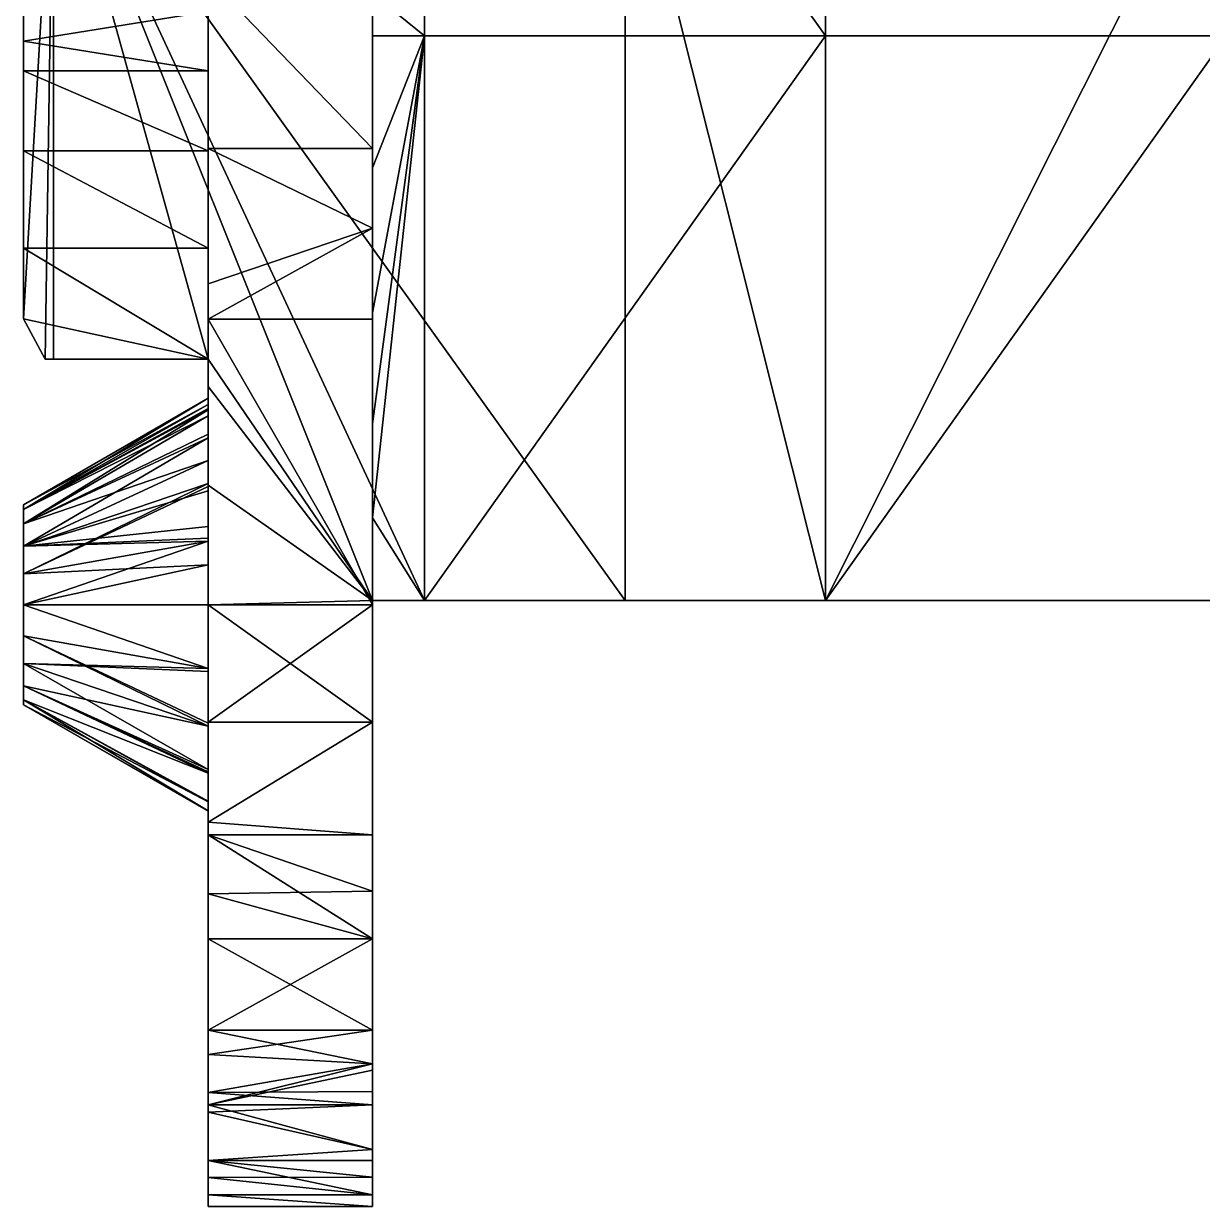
# Model space of a CAD drawing. Extents: x -12 to 12, y -22 to 14.7.
# Drawn here: x -12 to -0.24, y -22 to -10.2 of the extents above; entities that cross this region are included whole.
import ezdxf

# ---------------------------------------------------------------- set-up
doc = ezdxf.new("R2010")
doc.units = 0

msp = doc.modelspace()

# ---------------------------------------------------------------- linework, layer by layer
for points in [[(-8, -10.324, 3.473), (-8, -4.692, 3.473), (-8.52, -9.904, 3.473)], [(-8, -4.692, 3.473), (-8, -10.324, 3.473), (-4, -10.324, 3.473)], [(-8, -4.692, 3.473), (-4, -10.324, 3.473), (-4, -4.692, 3.473)], [(-4, -4.692, 3.473), (-4, -10.324, 3.473), (0, -10.324, 3.473)], [(-4, -4.692, 3.473), (0, -10.324, 3.473), (0, -4.692, 3.473)], [(-12, -8, 2.132), (-11.701, -8, 1.833), (-12, -13.147, 2.132)], [(-12, -13.147, 2.132), (-11.701, -8, 1.833), (-11.785, -13.549, 1.917)], [(-12, -13.147, 2.132), (-12, -12.442, 2.509), (-12, -8, 2.132)], [(-12, -12.442, 2.509), (-12, -11.472, 3.305), (-12, -8, 2.132)], [(-12, -11.472, 3.305), (-12, -10.675, 4.275), (-12, -8, 2.132)], [(-12, -8, 4.833), (-12, -8, 2.132), (-12, -10.377, 4.833)], [(-12, -10.377, 4.833), (-12, -8, 2.132), (-12, -10.675, 4.275)], [(-12, -10.377, 4.833), (-12, -10.083, 5.383), (-12, -8, 4.833)], [(-11.701, -13.549, 1.833), (-11.785, -13.549, 1.917), (-11.701, -8, 1.833)], [(-6, -8, 1.833), (-6, -15.956, 1.833), (-11.701, -8, 1.833)], [(-6, -15.956, 1.833), (-8, -15.956, 1.833), (-11.701, -8, 1.833)], [(-8, -15.956, 1.833), (-8.52, -15.956, 1.833), (-11.701, -8, 1.833)], [(-11.701, -13.549, 1.833), (-11.701, -8, 1.833), (-10.16, -13.549, 1.833)], [(-11.701, -8, 1.833), (-8.52, -15.956, 1.833), (-10.16, -13.549, 1.833)], [(-6, -15.956, 1.833), (-6, -8, 1.833), (-4, -15.956, 1.833)], [(-6, -8, 1.833), (0, -8, 1.833), (-4, -15.956, 1.833)], [(0, -8, 1.833), (0, -15.956, 1.833), (-4, -15.956, 1.833)], [(-8.52, -8.486, 7.833), (-8.52, -8.486, 8.692), (-8.52, -12.243, 7.833)], [(-8.52, -8.486, 8.692), (-8.52, -9.592, 8.692), (-8.52, -12.243, 7.833)], [(-8.52, -8.486, 7.833), (-8.52, -12.243, 7.833), (-8.52, -12.315, 7.1)], [(-8.52, -8.486, 7.833), (-8.52, -12.315, 7.1), (-8.52, -8.63, 6.367)], [(-8.52, -8.63, 6.367), (-8.52, -12.315, 7.1), (-8.52, -12.529, 6.396)], [(-8.52, -8.63, 6.367), (-8.52, -12.529, 6.396), (-8.52, -9.058, 4.958)], [(-8.52, -9.058, 4.958), (-8.52, -12.529, 6.396), (-8.52, -12.876, 5.746)], [(-8.52, -9.058, 4.958), (-8.52, -12.876, 5.746), (-8.52, -9.752, 3.659)], [(-10.16, -12.798, 7.833), (-10.16, -12.798, 9.577), (-10.16, -9.596, 7.833)], [(-10.16, -9.596, 7.833), (-10.16, -12.798, 9.577), (-10.16, -9.746, 8.495)], [(-10.16, -9.596, 11.32), (-10.16, -9.596, 10.998), (-10.16, -12.798, 11.32)], [(-10.16, -9.596, 10.998), (-10.16, -9.746, 10.998), (-10.16, -12.798, 11.32)], [(-10.16, -12.798, 11.32), (-10.16, -12.798, 12.393), (-10.16, -9.596, 11.32)], [(-10.16, -12.798, 12.393), (-10.16, -11.448, 12.393), (-10.16, -9.596, 11.32)], [(-10.16, -11.448, 12.393), (-10.16, -9.746, 12.393), (-10.16, -9.596, 11.32)], [(-10.16, -9.596, 7.833), (-10.16, -9.719, 6.584), (-10.16, -12.86, 7.209)], [(-10.16, -9.596, 7.833), (-10.16, -12.86, 7.209), (-10.16, -12.798, 7.833)], [(-8.52, -12.243, 7.833), (-8.52, -9.592, 8.692), (-8.52, -12.243, 9.581)], [(-8.52, -9.592, 8.692), (-8.52, -9.592, 9.157), (-8.52, -12.243, 9.581)], [(-8.52, -9.592, 9.157), (-8.52, -9.592, 9.581), (-8.52, -12.243, 9.581)], [(-8.52, -9.592, 11.33), (-8.52, -12.243, 11.33), (-8.52, -9.592, 10.797)], [(-8.52, -12.243, 11.33), (-8.52, -12.243, 9.581), (-8.52, -9.592, 10.797)], [(-8.52, -12.243, 9.581), (-8.52, -9.592, 9.581), (-8.52, -9.592, 10.797)], [(-8.52, -12.243, 11.33), (-8.52, -9.592, 11.33), (-8.52, -11.448, 12.393)], [(-8.52, -9.592, 11.33), (-8.52, -9.746, 12.393), (-8.52, -11.448, 12.393)], [(-10.16, -9.719, 6.584), (-10.16, -10.083, 5.383), (-10.16, -13.042, 6.608)], [(-10.16, -9.719, 6.584), (-10.16, -13.042, 6.608), (-10.16, -12.86, 7.209)], [(-10.16, -9.746, 9.577), (-10.16, -9.746, 9.47), (-10.16, -12.798, 9.577)], [(-10.16, -9.746, 8.495), (-10.16, -12.798, 9.577), (-10.16, -9.746, 8.991)], [(-10.16, -12.798, 9.577), (-10.16, -9.746, 9.47), (-10.16, -9.746, 8.991)], [(-10.16, -12.798, 9.577), (-10.16, -12.798, 11.32), (-10.16, -9.746, 9.577)], [(-10.16, -9.746, 9.577), (-10.16, -12.798, 11.32), (-10.16, -9.746, 9.919)], [(-10.16, -12.798, 11.32), (-10.16, -9.746, 10.998), (-10.16, -9.746, 9.919)], [(-10.16, -9.746, 12.393), (-10.16, -11.448, 12.393), (-8.52, -11.448, 12.393)], [(-10.16, -9.746, 12.393), (-8.52, -11.448, 12.393), (-8.52, -9.746, 12.393)], [(-8.52, -9.752, 3.659), (-8.52, -12.876, 5.746), (-8.52, -9.904, 3.473)], [(-8.52, -10.324, 3.473), (-8, -10.324, 3.473), (-8.52, -9.904, 3.473)], [(-8.52, -9.904, 3.473), (-8.52, -12.876, 5.746), (-8.52, -10.324, 3.473)], [(-12, -10.083, 5.383), (-12, -10.377, 4.833), (-10.16, -10.083, 5.383)], [(-10.16, -10.083, 5.383), (-12, -10.377, 4.833), (-10.16, -10.675, 4.275)], [(-10.16, -10.083, 5.383), (-10.16, -10.675, 4.275), (-10.16, -13.338, 6.054)], [(-10.16, -10.083, 5.383), (-10.16, -13.338, 6.054), (-10.16, -13.042, 6.608)], [(-12, -10.377, 4.833), (-12, -10.675, 4.275), (-10.16, -10.675, 4.275)], [(-8.52, -10.324, 3.473), (-8.52, -12.876, 5.746), (-8.52, -11.64, 3.473)], [(-8, -15.956, 3.473), (-8, -10.324, 3.473), (-8.52, -15.133, 3.473)], [(-8.52, -15.133, 3.473), (-8, -10.324, 3.473), (-8.52, -14.194, 3.473)], [(-8.52, -14.194, 3.473), (-8, -10.324, 3.473), (-8.52, -13.087, 3.473)], [(-8.52, -13.087, 3.473), (-8, -10.324, 3.473), (-8.52, -11.64, 3.473)], [(-8, -10.324, 3.473), (-8.52, -10.324, 3.473), (-8.52, -11.64, 3.473)], [(-4, -10.324, 3.473), (-8, -10.324, 3.473), (-8, -15.956, 3.473)], [(-4, -10.324, 3.473), (-8, -15.956, 3.473), (-4, -15.956, 3.473)], [(0, -10.324, 3.473), (-4, -10.324, 3.473), (-4, -15.956, 3.473)], [(0, -10.324, 3.473), (-4, -15.956, 3.473), (0, -15.956, 3.473)], [(-12, -10.675, 4.275), (-12, -11.472, 3.305), (-10.16, -11.472, 3.305)], [(-12, -10.675, 4.275), (-10.16, -11.472, 3.305), (-10.16, -10.675, 4.275)], [(-10.16, -10.675, 4.275), (-10.16, -11.472, 3.305), (-10.16, -13.736, 5.569)], [(-10.16, -10.675, 4.275), (-10.16, -13.736, 5.569), (-10.16, -13.338, 6.054)], [(-12, -11.472, 3.305), (-12, -12.442, 2.509), (-10.16, -12.442, 2.509)], [(-12, -11.472, 3.305), (-10.16, -12.442, 2.509), (-10.16, -11.472, 3.305)], [(-10.16, -12.798, 12.393), (-8.52, -12.243, 12.393), (-10.16, -11.448, 12.393)], [(-8.52, -12.243, 12.393), (-8.52, -11.448, 12.393), (-10.16, -11.448, 12.393)], [(-10.16, -11.472, 3.305), (-10.16, -12.442, 2.509), (-10.16, -14.221, 5.171)], [(-10.16, -11.472, 3.305), (-10.16, -14.221, 5.171), (-10.16, -13.736, 5.569)], [(-8.52, -12.243, 12.393), (-8.52, -12.243, 11.33), (-8.52, -11.448, 12.393)], [(-8.52, -12.876, 5.746), (-8.52, -13.343, 5.177), (-8.52, -11.64, 3.473)], [(-8.52, -13.087, 3.473), (-8.52, -11.64, 3.473), (-8.52, -13.343, 5.177)], [(-8.52, -13.15, 12.393), (-8.52, -12.243, 12.393), (-10.16, -13.15, 12.393)], [(-10.16, -13.15, 12.393), (-8.52, -12.243, 12.393), (-10.16, -12.798, 12.393)], [(-8.52, -12.315, 7.1), (-8.52, -12.243, 7.833), (-8.52, -16, 7.833)], [(-8.52, -12.243, 11.33), (-8.52, -12.243, 12.393), (-8.52, -16, 11.33)], [(-8.52, -12.243, 12.393), (-8.52, -13.15, 12.393), (-8.52, -16, 11.33)], [(-8.52, -12.243, 7.833), (-8.52, -12.243, 9.581), (-8.52, -16, 9.581)], [(-8.52, -12.243, 7.833), (-8.52, -16, 9.581), (-8.52, -16, 7.833)], [(-8.52, -12.243, 9.581), (-8.52, -12.243, 11.33), (-8.52, -16, 11.33)], [(-8.52, -12.243, 9.581), (-8.52, -16, 11.33), (-8.52, -16, 9.581)], [(-8.52, -12.529, 6.396), (-8.52, -12.315, 7.1), (-8.52, -16, 7.833)], [(-10.16, -12.442, 2.509), (-12, -12.442, 2.509), (-10.16, -13.549, 1.917)], [(-12, -12.442, 2.509), (-12, -13.147, 2.132), (-10.16, -13.549, 1.917)], [(-10.16, -12.442, 2.509), (-10.16, -13.549, 1.917), (-10.16, -14.775, 4.875)], [(-10.16, -12.442, 2.509), (-10.16, -14.775, 4.875), (-10.16, -14.221, 5.171)], [(-8.52, -12.876, 5.746), (-8.52, -12.529, 6.396), (-8.52, -16, 7.833)], [(-10.16, -16, 11.32), (-10.16, -12.798, 11.32), (-10.16, -16, 9.893)], [(-10.16, -16, 9.893), (-10.16, -12.798, 11.32), (-10.16, -15.364, 9.792)], [(-10.16, -15.364, 9.792), (-10.16, -12.798, 11.32), (-10.16, -14.94, 9.577)], [(-10.16, -12.798, 11.32), (-10.16, -12.798, 9.577), (-10.16, -14.94, 9.577)], [(-10.16, -16, 11.32), (-10.16, -16, 13.063), (-10.16, -12.798, 11.32)], [(-10.16, -12.798, 12.393), (-10.16, -12.798, 11.32), (-10.16, -13.15, 12.393)], [(-10.16, -16, 13.063), (-10.16, -13.15, 12.393), (-10.16, -12.798, 11.32)], [(-10.16, -14.94, 9.577), (-10.16, -12.798, 9.577), (-10.16, -14.819, 9.515)], [(-10.16, -14.819, 9.515), (-10.16, -12.798, 9.577), (-10.16, -14.789, 9.5)], [(-10.16, -14.789, 9.5), (-10.16, -12.798, 9.577), (-10.16, -14.334, 9.044)], [(-10.16, -12.798, 9.577), (-10.16, -12.798, 7.833), (-10.16, -14.334, 9.044)], [(-10.16, -14.334, 9.044), (-10.16, -12.798, 7.833), (-10.16, -14.056, 8.499)], [(-10.16, -14.056, 8.499), (-10.16, -12.798, 7.833), (-10.16, -14.041, 8.47)], [(-10.16, -12.798, 7.833), (-10.16, -13.94, 7.833), (-10.16, -14.041, 8.47)], [(-10.16, -13.94, 7.833), (-10.16, -12.798, 7.833), (-10.16, -12.86, 7.209)], [(-10.16, -13.042, 6.608), (-10.16, -14.115, 7.052), (-10.16, -12.86, 7.209)], [(-10.16, -14.115, 7.052), (-10.16, -14.041, 7.197), (-10.16, -12.86, 7.209)], [(-10.16, -14.041, 7.197), (-10.16, -14.003, 7.436), (-10.16, -12.86, 7.209)], [(-10.16, -13.94, 7.833), (-10.16, -12.86, 7.209), (-10.16, -14.003, 7.436)], [(-8.52, -13.343, 5.177), (-8.52, -12.876, 5.746), (-8.52, -16, 7.833)], [(-10.16, -14.115, 7.052), (-10.16, -13.042, 6.608), (-10.16, -13.338, 6.054)], [(-8.52, -13.087, 3.473), (-8.52, -13.343, 5.177), (-8.52, -13.913, 4.709)], [(-8.52, -14.194, 3.473), (-8.52, -13.087, 3.473), (-8.52, -13.913, 4.709)], [(-12, -13.147, 2.132), (-11.785, -13.549, 1.917), (-10.16, -13.549, 1.917)], [(-10.16, -13.15, 13.063), (-10.16, -13.15, 12.393), (-10.16, -16, 13.063)], [(-10.16, -13.15, 12.393), (-10.16, -13.15, 13.063), (-8.52, -13.15, 12.393)], [(-8.52, -13.15, 12.393), (-10.16, -13.15, 13.063), (-8.52, -13.15, 13.078)], [(-10.16, -13.15, 13.063), (-10.16, -13.15, 13.188), (-8.52, -13.15, 13.078)], [(-10.16, -13.15, 13.188), (-8.52, -13.15, 13.188), (-8.52, -13.15, 13.078)], [(-10.16, -16, 13.833), (-10.16, -13.15, 13.833), (-10.16, -16, 13.063)], [(-10.16, -13.15, 13.063), (-10.16, -16, 13.063), (-10.16, -13.15, 13.188)], [(-10.16, -13.15, 13.833), (-10.16, -13.15, 13.188), (-10.16, -16, 13.063)], [(-10.16, -13.15, 13.188), (-10.16, -13.15, 13.833), (-8.52, -13.15, 13.833)], [(-10.16, -13.15, 13.188), (-8.52, -13.15, 13.833), (-8.52, -13.15, 13.188)], [(-10.16, -13.15, 13.833), (-10.16, -16, 13.833), (-8.52, -16, 13.833)], [(-10.16, -13.15, 13.833), (-8.52, -16, 13.833), (-8.52, -13.15, 13.833)], [(-8.52, -16, 11.33), (-8.52, -13.15, 12.393), (-8.52, -16, 13.078)], [(-8.52, -13.15, 12.393), (-8.52, -13.15, 13.078), (-8.52, -16, 13.078)], [(-8.52, -13.15, 13.833), (-8.52, -16, 13.833), (-8.52, -13.15, 13.188)], [(-8.52, -16, 13.078), (-8.52, -13.15, 13.078), (-8.52, -16, 13.833)], [(-8.52, -16, 13.833), (-8.52, -13.15, 13.078), (-8.52, -13.15, 13.188)], [(-10.16, -13.736, 5.569), (-10.16, -14.562, 6.395), (-10.16, -13.338, 6.054)], [(-10.16, -14.297, 6.695), (-10.16, -13.338, 6.054), (-10.16, -14.334, 6.623)], [(-10.16, -14.562, 6.395), (-10.16, -14.334, 6.623), (-10.16, -13.338, 6.054)], [(-10.16, -14.115, 7.052), (-10.16, -13.338, 6.054), (-10.16, -14.297, 6.695)], [(-8.52, -13.913, 4.709), (-8.52, -13.343, 5.177), (-8.52, -16, 7.833)], [(-11.785, -13.549, 1.917), (-11.701, -13.549, 1.833), (-10.16, -13.549, 1.833)], [(-11.785, -13.549, 1.917), (-10.16, -13.549, 1.833), (-10.16, -13.549, 1.917)], [(-10.16, -13.549, 1.833), (-8.52, -15.956, 1.833), (-10.16, -13.824, 1.833)], [(-10.16, -13.549, 1.917), (-10.16, -13.824, 1.833), (-10.16, -14.775, 4.875)], [(-10.16, -13.549, 1.833), (-10.16, -13.824, 1.833), (-10.16, -13.549, 1.917)], [(-10.16, -14.221, 5.171), (-10.16, -14.862, 6.13), (-10.16, -13.736, 5.569)], [(-10.16, -14.862, 6.13), (-10.16, -14.789, 6.167), (-10.16, -13.736, 5.569)], [(-10.16, -14.789, 6.167), (-10.16, -14.562, 6.395), (-10.16, -13.736, 5.569)], [(-8.52, -15.956, 1.833), (-10.16, -14.807, 1.833), (-10.16, -13.824, 1.833)], [(-10.16, -13.824, 1.833), (-10.16, -14.807, 1.833), (-10.16, -14.775, 4.875)], [(-8.52, -14.562, 4.362), (-8.52, -13.913, 4.709), (-8.52, -16, 7.833)], [(-8.52, -14.194, 3.473), (-8.52, -13.913, 4.709), (-8.52, -14.562, 4.362)], [(-10.16, -13.94, 7.833), (-10.16, -14.003, 7.436), (-12, -15.003, 7.833)], [(-10.16, -13.94, 7.833), (-12, -15.003, 7.833), (-12, -15.051, 8.142)], [(-10.16, -13.94, 7.833), (-12, -15.051, 8.142), (-10.16, -14.041, 8.47)], [(-10.16, -14.041, 7.197), (-12, -15.051, 7.525), (-10.16, -14.003, 7.436)], [(-12, -15.051, 7.525), (-12, -15.003, 7.833), (-10.16, -14.003, 7.436)], [(-10.16, -14.041, 7.197), (-10.16, -14.115, 7.052), (-12, -15.051, 7.525)], [(-10.16, -14.056, 8.499), (-10.16, -14.041, 8.47), (-12, -15.051, 8.142)], [(-10.16, -14.056, 8.499), (-12, -15.193, 8.42), (-10.16, -14.334, 9.044)], [(-10.16, -14.056, 8.499), (-12, -15.051, 8.142), (-12, -15.193, 8.42)], [(-10.16, -14.297, 6.695), (-12, -15.193, 7.247), (-10.16, -14.115, 7.052)], [(-12, -15.193, 7.247), (-12, -15.051, 7.525), (-10.16, -14.115, 7.052)], [(-10.16, -14.862, 6.13), (-10.16, -14.221, 5.171), (-10.16, -14.775, 4.875)], [(-8.52, -15.133, 3.473), (-8.52, -14.194, 3.473), (-8.52, -14.562, 4.362)], [(-10.16, -14.334, 6.623), (-12, -15.193, 7.247), (-10.16, -14.297, 6.695)], [(-12, -15.193, 7.247), (-10.16, -14.334, 6.623), (-10.16, -14.562, 6.395)], [(-10.16, -14.334, 9.044), (-12, -15.193, 8.42), (-12, -15.414, 8.64)], [(-10.16, -14.334, 9.044), (-12, -15.414, 8.64), (-10.16, -14.789, 9.5)], [(-10.16, -14.789, 6.167), (-12, -15.414, 7.026), (-10.16, -14.562, 6.395)], [(-12, -15.414, 7.026), (-12, -15.193, 7.247), (-10.16, -14.562, 6.395)], [(-8.52, -15.267, 4.148), (-8.52, -14.562, 4.362), (-8.52, -16, 7.833)], [(-8.52, -15.133, 3.473), (-8.52, -14.562, 4.362), (-8.52, -15.267, 4.148)], [(-10.16, -14.789, 6.167), (-10.16, -14.862, 6.13), (-12, -15.414, 7.026)], [(-10.16, -14.789, 9.5), (-12, -15.414, 8.64), (-12, -15.692, 8.782)], [(-10.16, -14.789, 9.5), (-12, -15.692, 8.782), (-10.16, -14.819, 9.515)], [(-10.16, -14.819, 9.515), (-12, -15.692, 8.782), (-10.16, -15.364, 9.792)], [(-12, -15.414, 7.026), (-10.16, -14.862, 6.13), (-10.16, -15.219, 5.948)], [(-10.16, -14.807, 1.833), (-10.16, -15.375, 4.693), (-10.16, -14.775, 4.875)], [(-10.16, -15.375, 4.693), (-10.16, -15.603, 5.837), (-10.16, -14.775, 4.875)], [(-10.16, -15.603, 5.837), (-10.16, -15.364, 5.874), (-10.16, -14.775, 4.875)], [(-10.16, -15.219, 5.948), (-10.16, -14.775, 4.875), (-10.16, -15.334, 5.889)], [(-10.16, -15.364, 5.874), (-10.16, -15.334, 5.889), (-10.16, -14.775, 4.875)], [(-10.16, -14.862, 6.13), (-10.16, -14.775, 4.875), (-10.16, -15.219, 5.948)], [(-10.16, -16, 1.833), (-10.16, -14.807, 1.833), (-8.52, -15.956, 1.833)], [(-10.16, -14.807, 1.833), (-10.16, -16, 1.833), (-10.16, -16, 4.631)], [(-10.16, -14.807, 1.833), (-10.16, -16, 4.631), (-10.16, -15.375, 4.693)], [(-10.16, -14.819, 9.515), (-10.16, -15.364, 9.792), (-10.16, -14.94, 9.577)], [(-12, -15.051, 7.525), (-12, -16, 7.833), (-12, -15.003, 7.833)], [(-12, -15.003, 7.833), (-12, -16, 7.833), (-12, -15.051, 8.142)], [(-12, -15.193, 7.247), (-12, -16, 7.833), (-12, -15.051, 7.525)], [(-12, -15.051, 8.142), (-12, -16, 7.833), (-12, -15.193, 8.42)], [(-12, -15.414, 7.026), (-12, -16, 7.833), (-12, -15.193, 7.247)], [(-12, -15.193, 8.42), (-12, -16, 7.833), (-12, -15.414, 8.64)], [(-8.52, -15.133, 3.473), (-8.52, -15.267, 4.148), (-8.52, -15.956, 3.473)], [(-8.52, -15.956, 3.473), (-8, -15.956, 3.473), (-8.52, -15.133, 3.473)], [(-10.16, -15.334, 5.889), (-12, -15.414, 7.026), (-10.16, -15.219, 5.948)], [(-10.16, -15.364, 5.874), (-12, -15.414, 7.026), (-10.16, -15.334, 5.889)], [(-8.52, -15.267, 4.148), (-8.52, -16, 4.076), (-8.52, -15.956, 3.473)], [(-8.52, -16, 7.833), (-8.52, -16, 4.076), (-8.52, -15.267, 4.148)], [(-12, -15.692, 6.885), (-10.16, -15.364, 5.874), (-10.16, -15.603, 5.837)], [(-10.16, -15.364, 5.874), (-12, -15.692, 6.885), (-12, -15.414, 7.026)], [(-10.16, -15.364, 9.792), (-12, -15.692, 8.782), (-12, -16, 8.831)], [(-10.16, -15.364, 9.792), (-12, -16, 8.831), (-10.16, -16, 9.893)], [(-12, -15.692, 6.885), (-12, -16, 7.833), (-12, -15.414, 7.026)], [(-12, -15.414, 8.64), (-12, -16, 7.833), (-12, -15.692, 8.782)], [(-10.16, -15.375, 4.693), (-10.16, -16, 4.631), (-10.16, -15.603, 5.837)], [(-10.16, -16, 5.774), (-12, -16, 6.836), (-10.16, -15.603, 5.837)], [(-12, -16, 6.836), (-12, -15.692, 6.885), (-10.16, -15.603, 5.837)], [(-10.16, -15.603, 5.837), (-10.16, -16, 4.631), (-10.16, -16, 5.774)], [(-12, -16, 6.836), (-12, -16, 7.833), (-12, -15.692, 6.885)], [(-12, -15.692, 8.782), (-12, -16, 7.833), (-12, -16, 8.831)], [(-10.16, -16, 5.774), (-10.16, -16.636, 5.874), (-12, -16, 6.836)], [(-10.16, -16.636, 5.874), (-12, -16.308, 6.885), (-12, -16, 6.836)], [(-12, -16.308, 6.885), (-12, -16, 7.833), (-12, -16, 6.836)], [(-12, -16.997, 7.833), (-12, -16, 7.833), (-12, -16.949, 7.525)], [(-12, -16.586, 7.026), (-12, -16, 7.833), (-12, -16.308, 6.885)], [(-10.16, -16, 9.893), (-12, -16, 8.831), (-10.16, -16.636, 9.792)], [(-12, -16, 8.831), (-12, -16.308, 8.782), (-10.16, -16.636, 9.792)], [(-12, -16.586, 8.64), (-12, -16, 7.833), (-12, -16.807, 8.42)], [(-12, -16.949, 8.142), (-12, -16, 7.833), (-12, -16.997, 7.833)], [(-12, -16.949, 7.525), (-12, -16, 7.833), (-12, -16.807, 7.247)], [(-12, -16.807, 7.247), (-12, -16, 7.833), (-12, -16.586, 7.026)], [(-12, -16, 8.831), (-12, -16, 7.833), (-12, -16.308, 8.782)], [(-12, -16.308, 8.782), (-12, -16, 7.833), (-12, -16.586, 8.64)], [(-12, -16.807, 8.42), (-12, -16, 7.833), (-12, -16.949, 8.142)], [(-8.52, -16, 1.833), (-10.16, -16, 1.833), (-8.52, -15.956, 1.833)], [(-10.16, -16, 1.833), (-10.16, -17.171, 1.949), (-10.16, -16, 4.631)], [(-10.16, -16, 4.631), (-10.16, -17.171, 1.949), (-10.16, -18.167, 4.631)], [(-10.16, -18.167, 4.631), (-10.16, -17.211, 6.167), (-10.16, -16, 4.631)], [(-10.16, -17.211, 6.167), (-10.16, -17.181, 6.152), (-10.16, -16, 4.631)], [(-10.16, -17.181, 6.152), (-10.16, -16.636, 5.874), (-10.16, -16, 4.631)], [(-10.16, -16.636, 5.874), (-10.16, -16, 5.774), (-10.16, -16, 4.631)], [(-10.16, -18.167, 11.32), (-10.16, -16, 11.32), (-10.16, -17.06, 9.577)], [(-10.16, -17.06, 9.577), (-10.16, -16, 11.32), (-10.16, -16.666, 9.777)], [(-10.16, -16.666, 9.777), (-10.16, -16, 11.32), (-10.16, -16.636, 9.792)], [(-10.16, -16, 11.32), (-10.16, -16, 9.893), (-10.16, -16.636, 9.792)], [(-10.16, -16, 13.833), (-10.16, -16, 13.063), (-10.16, -17.171, 13.718)], [(-10.16, -18.167, 13.063), (-10.16, -18.167, 13.416), (-10.16, -16, 13.063)], [(-10.16, -18.167, 13.416), (-10.16, -17.171, 13.718), (-10.16, -16, 13.063)], [(-10.16, -16, 1.833), (-8.52, -16, 1.833), (-8.52, -17.171, 1.949)], [(-10.16, -16, 1.833), (-8.52, -17.171, 1.949), (-10.16, -17.171, 1.949)], [(-10.16, -18.167, 11.32), (-10.16, -18.167, 13.063), (-10.16, -16, 13.063)], [(-10.16, -18.167, 11.32), (-10.16, -16, 13.063), (-10.16, -16, 11.32)], [(-10.16, -17.171, 13.718), (-8.52, -17.171, 13.718), (-8.52, -16, 13.833)], [(-10.16, -17.171, 13.718), (-8.52, -16, 13.833), (-10.16, -16, 13.833)], [(-8.52, -16, 4.076), (-8.52, -16, 1.833), (-8.52, -15.956, 3.473)], [(-8.52, -16, 1.833), (-8.52, -15.956, 1.833), (-8.52, -15.956, 3.473)], [(-8.52, -15.956, 1.833), (-8, -15.956, 1.833), (-8, -15.956, 3.473)], [(-8.52, -15.956, 1.833), (-8, -15.956, 3.473), (-8.52, -15.956, 3.473)], [(-8.52, -16, 1.833), (-8.52, -16, 4.076), (-8.52, -17.171, 1.949)], [(-8.52, -20.579, 4.076), (-8.52, -20.579, 4.001), (-8.52, -16, 4.076)], [(-8.52, -20.579, 4.001), (-8.52, -20.243, 3.591), (-8.52, -16, 4.076)], [(-8.52, -20.243, 3.591), (-8.52, -19.333, 2.844), (-8.52, -16, 4.076)], [(-8.52, -19.333, 2.844), (-8.52, -18.296, 2.29), (-8.52, -16, 4.076)], [(-8.52, -18.296, 2.29), (-8.52, -17.171, 1.949), (-8.52, -16, 4.076)], [(-8.52, -16, 11.33), (-8.52, -16, 13.078), (-8.52, -20.579, 11.33)], [(-8.52, -20.579, 11.33), (-8.52, -16, 13.078), (-8.52, -20.579, 11.666)], [(-8.52, -20.579, 11.666), (-8.52, -16, 13.078), (-8.52, -20.243, 12.076)], [(-8.52, -16, 13.078), (-8.52, -18.855, 13.078), (-8.52, -20.243, 12.076)], [(-8.52, -18.855, 13.078), (-8.52, -16, 13.078), (-8.52, -18.296, 13.377)], [(-8.52, -18.296, 13.377), (-8.52, -16, 13.078), (-8.52, -17.171, 13.718)], [(-8.52, -16, 13.078), (-8.52, -16, 13.833), (-8.52, -17.171, 13.718)], [(-8.52, -20.579, 4.076), (-8.52, -16, 4.076), (-8.52, -16, 7.833)], [(-8.52, -20.579, 4.076), (-8.52, -16, 7.833), (-8.52, -20.579, 7.833)], [(-8.52, -16, 7.833), (-8.52, -16, 9.581), (-8.52, -20.579, 9.581)], [(-8.52, -16, 7.833), (-8.52, -20.579, 9.581), (-8.52, -20.579, 7.833)], [(-8.52, -16, 9.581), (-8.52, -16, 11.33), (-8.52, -20.579, 11.33)], [(-8.52, -16, 9.581), (-8.52, -20.579, 11.33), (-8.52, -20.579, 9.581)], [(-8, -15.956, 3.473), (-8, -15.956, 1.833), (-4, -15.956, 3.473)], [(-8, -15.956, 1.833), (-6, -15.956, 1.833), (-4, -15.956, 3.473)], [(-6, -15.956, 1.833), (-4, -15.956, 1.833), (-4, -15.956, 3.473)], [(-4, -15.956, 1.833), (0, -15.956, 1.833), (0, -15.956, 3.473)], [(-4, -15.956, 1.833), (0, -15.956, 3.473), (-4, -15.956, 3.473)], [(-10.16, -17.181, 6.152), (-12, -16.308, 6.885), (-10.16, -16.636, 5.874)], [(-10.16, -17.211, 6.167), (-12, -16.586, 7.026), (-12, -16.308, 6.885)], [(-10.16, -17.211, 6.167), (-12, -16.308, 6.885), (-10.16, -17.181, 6.152)], [(-10.16, -16.636, 9.792), (-12, -16.308, 8.782), (-12, -16.586, 8.64)], [(-10.16, -17.643, 6.599), (-12, -16.586, 7.026), (-10.16, -17.211, 6.167)], [(-10.16, -17.643, 6.599), (-12, -16.807, 7.247), (-12, -16.586, 7.026)], [(-10.16, -16.666, 9.777), (-12, -16.586, 8.64), (-10.16, -17.211, 9.5)], [(-10.16, -17.211, 9.5), (-12, -16.586, 8.64), (-12, -16.807, 8.42)], [(-10.16, -16.636, 9.792), (-12, -16.586, 8.64), (-10.16, -16.666, 9.777)], [(-10.16, -16.666, 9.777), (-10.16, -17.211, 9.5), (-10.16, -17.06, 9.577)], [(-12, -16.807, 7.247), (-10.16, -17.666, 6.623), (-10.16, -17.681, 6.652)], [(-12, -16.807, 7.247), (-10.16, -17.681, 6.652), (-12, -16.949, 7.525)], [(-10.16, -17.643, 6.599), (-10.16, -17.666, 6.623), (-12, -16.807, 7.247)], [(-10.16, -17.211, 9.5), (-12, -16.807, 8.42), (-10.16, -17.666, 9.044)], [(-10.16, -17.681, 9.015), (-10.16, -17.666, 9.044), (-12, -16.807, 8.42)], [(-10.16, -17.681, 9.015), (-12, -16.807, 8.42), (-12, -16.949, 8.142)], [(-12, -16.949, 7.525), (-10.16, -18.055, 7.801), (-12, -16.997, 7.833)], [(-10.16, -18.055, 7.801), (-12, -16.949, 7.525), (-10.16, -17.959, 7.197)], [(-10.16, -17.959, 7.197), (-12, -16.949, 7.525), (-10.16, -17.681, 6.652)], [(-10.16, -17.681, 9.015), (-12, -16.949, 8.142), (-10.16, -17.959, 8.47)], [(-10.16, -17.964, 8.437), (-10.16, -17.959, 8.47), (-12, -16.949, 8.142)], [(-10.16, -17.964, 8.437), (-12, -16.949, 8.142), (-12, -16.997, 7.833)], [(-10.16, -18.06, 7.833), (-12, -16.997, 7.833), (-10.16, -18.055, 7.801)], [(-10.16, -17.964, 8.437), (-12, -16.997, 7.833), (-10.16, -18.06, 7.833)], [(-10.16, -17.06, 9.577), (-10.16, -17.211, 9.5), (-10.16, -18.167, 9.577)], [(-10.16, -18.167, 9.577), (-10.16, -18.167, 11.32), (-10.16, -17.06, 9.577)], [(-10.16, -17.171, 1.949), (-10.16, -18.167, 2.251), (-10.16, -18.167, 4.631)], [(-8.52, -18.296, 2.29), (-10.16, -18.167, 2.251), (-8.52, -17.171, 1.949)], [(-10.16, -18.167, 2.251), (-10.16, -17.171, 1.949), (-8.52, -17.171, 1.949)], [(-10.16, -17.171, 13.718), (-10.16, -18.167, 13.416), (-8.52, -17.171, 13.718)], [(-8.52, -17.171, 13.718), (-10.16, -18.167, 13.416), (-8.52, -18.296, 13.377)], [(-10.16, -17.643, 6.599), (-10.16, -17.211, 6.167), (-10.16, -18.167, 4.631)], [(-10.16, -17.211, 9.5), (-10.16, -17.666, 9.044), (-10.16, -18.167, 9.577)], [(-10.16, -17.666, 6.623), (-10.16, -17.643, 6.599), (-10.16, -18.167, 4.631)], [(-10.16, -17.681, 6.652), (-10.16, -17.666, 6.623), (-10.16, -18.167, 4.631)], [(-10.16, -17.666, 9.044), (-10.16, -17.681, 9.015), (-10.16, -18.167, 9.577)], [(-10.16, -17.959, 7.197), (-10.16, -17.681, 6.652), (-10.16, -18.167, 4.631)], [(-10.16, -18.167, 9.577), (-10.16, -17.681, 9.015), (-10.16, -17.959, 8.47)], [(-10.16, -18.055, 7.801), (-10.16, -17.959, 7.197), (-10.16, -18.167, 4.631)], [(-10.16, -17.964, 8.437), (-10.16, -18.167, 9.577), (-10.16, -17.959, 8.47)], [(-10.16, -18.06, 7.833), (-10.16, -18.167, 9.577), (-10.16, -17.964, 8.437)], [(-10.16, -18.06, 7.833), (-10.16, -18.055, 7.801), (-10.16, -18.167, 4.631)], [(-10.16, -18.167, 7.833), (-10.16, -18.06, 7.833), (-10.16, -18.167, 4.631)], [(-10.16, -18.167, 7.833), (-10.16, -18.167, 9.577), (-10.16, -18.06, 7.833)], [(-10.16, -18.296, 2.29), (-10.16, -18.167, 2.251), (-8.52, -18.296, 2.29)], [(-10.16, -18.167, 2.251), (-10.16, -18.296, 2.29), (-10.16, -18.167, 4.631)], [(-10.16, -18.296, 2.29), (-10.16, -19.333, 2.844), (-10.16, -18.167, 4.631)], [(-10.16, -19.333, 2.844), (-10.16, -20.243, 3.591), (-10.16, -18.167, 4.631)], [(-10.16, -20.484, 4.631), (-10.16, -18.167, 4.631), (-10.16, -20.484, 3.884)], [(-10.16, -20.243, 3.591), (-10.16, -20.484, 3.884), (-10.16, -18.167, 4.631)], [(-10.16, -20.484, 11.32), (-10.16, -20.484, 11.782), (-10.16, -18.167, 11.32)], [(-10.16, -20.484, 11.782), (-10.16, -20.243, 12.076), (-10.16, -18.167, 11.32)], [(-10.16, -20.243, 12.076), (-10.16, -19.333, 12.822), (-10.16, -18.167, 11.32)], [(-10.16, -19.333, 12.822), (-10.16, -18.882, 13.063), (-10.16, -18.167, 11.32)], [(-10.16, -18.882, 13.063), (-10.16, -18.167, 13.063), (-10.16, -18.167, 11.32)], [(-10.16, -18.296, 13.377), (-8.52, -18.296, 13.377), (-10.16, -18.167, 13.416)], [(-10.16, -20.484, 4.631), (-10.16, -20.484, 7.833), (-10.16, -18.167, 7.833)], [(-10.16, -20.484, 4.631), (-10.16, -18.167, 7.833), (-10.16, -18.167, 4.631)], [(-10.16, -20.484, 7.833), (-10.16, -20.484, 9.577), (-10.16, -18.167, 9.577)], [(-10.16, -20.484, 7.833), (-10.16, -18.167, 9.577), (-10.16, -18.167, 7.833)], [(-10.16, -20.484, 9.577), (-10.16, -20.484, 11.32), (-10.16, -18.167, 11.32)], [(-10.16, -20.484, 9.577), (-10.16, -18.167, 11.32), (-10.16, -18.167, 9.577)], [(-10.16, -18.882, 13.063), (-10.16, -18.296, 13.377), (-10.16, -18.167, 13.416)], [(-10.16, -18.882, 13.063), (-10.16, -18.167, 13.416), (-10.16, -18.167, 13.063)], [(-8.52, -18.296, 13.377), (-10.16, -18.296, 13.377), (-8.52, -18.855, 13.078)], [(-8.52, -18.855, 13.078), (-10.16, -18.296, 13.377), (-10.16, -18.882, 13.063)], [(-10.16, -18.296, 2.29), (-8.52, -18.296, 2.29), (-8.52, -19.333, 2.844)], [(-10.16, -18.296, 2.29), (-8.52, -19.333, 2.844), (-10.16, -19.333, 2.844)], [(-8.52, -19.333, 12.822), (-8.52, -18.855, 13.078), (-10.16, -18.882, 13.063)], [(-8.52, -18.855, 13.078), (-8.52, -19.333, 12.822), (-8.52, -20.243, 12.076)], [(-10.16, -19.333, 12.822), (-8.52, -19.333, 12.822), (-10.16, -18.882, 13.063)], [(-10.16, -19.333, 2.844), (-8.52, -19.333, 2.844), (-8.52, -20.243, 3.591)], [(-10.16, -19.333, 2.844), (-8.52, -20.243, 3.591), (-10.16, -20.243, 3.591)], [(-10.16, -20.243, 12.076), (-8.52, -20.243, 12.076), (-8.52, -19.333, 12.822)], [(-10.16, -20.243, 12.076), (-8.52, -19.333, 12.822), (-10.16, -19.333, 12.822)], [(-10.16, -20.243, 3.591), (-8.52, -20.243, 3.591), (-10.16, -20.484, 3.884)], [(-8.52, -20.243, 3.591), (-8.52, -20.579, 4.001), (-10.16, -20.484, 3.884)], [(-8.52, -20.243, 12.076), (-10.16, -20.243, 12.076), (-8.52, -20.579, 11.666)], [(-10.16, -20.243, 12.076), (-10.16, -20.484, 11.782), (-8.52, -20.579, 11.666)], [(-10.16, -20.484, 3.884), (-8.52, -20.579, 4.001), (-10.16, -20.989, 4.5)], [(-10.16, -20.484, 7.833), (-10.16, -20.484, 4.631), (-10.16, -22, 7.833)], [(-10.16, -22, 7.833), (-10.16, -20.484, 4.631), (-10.16, -21.885, 6.663)], [(-10.16, -21.885, 6.663), (-10.16, -20.484, 4.631), (-10.16, -21.543, 5.537)], [(-10.16, -21.059, 4.631), (-10.16, -21.543, 5.537), (-10.16, -20.484, 4.631)], [(-10.16, -22, 7.833), (-10.16, -21.885, 9.004), (-10.16, -20.484, 7.833)], [(-10.16, -20.484, 9.577), (-10.16, -20.484, 7.833), (-10.16, -21.711, 9.577)], [(-10.16, -21.885, 9.004), (-10.16, -21.711, 9.577), (-10.16, -20.484, 7.833)], [(-10.16, -20.484, 11.782), (-10.16, -20.863, 11.32), (-8.52, -20.579, 11.666)], [(-10.16, -21.711, 9.577), (-10.16, -21.543, 10.129), (-10.16, -20.484, 9.577)], [(-10.16, -21.543, 10.129), (-10.16, -20.989, 11.167), (-10.16, -20.484, 9.577)], [(-10.16, -20.484, 11.32), (-10.16, -20.484, 9.577), (-10.16, -20.863, 11.32)], [(-10.16, -20.989, 11.167), (-10.16, -20.863, 11.32), (-10.16, -20.484, 9.577)], [(-10.16, -20.863, 11.32), (-10.16, -20.484, 11.782), (-10.16, -20.484, 11.32)], [(-10.16, -20.484, 3.884), (-10.16, -20.989, 4.5), (-10.16, -21.059, 4.631)], [(-10.16, -20.484, 3.884), (-10.16, -21.059, 4.631), (-10.16, -20.484, 4.631)], [(-8.52, -20.579, 4.001), (-8.52, -20.641, 4.076), (-10.16, -20.989, 4.5)], [(-8.52, -20.855, 11.33), (-8.52, -20.579, 11.666), (-10.16, -20.863, 11.32)], [(-8.52, -20.641, 4.076), (-8.52, -20.989, 4.5), (-10.16, -20.989, 4.5)], [(-8.52, -20.641, 4.076), (-8.52, -20.579, 4.001), (-8.52, -20.579, 4.076)], [(-8.52, -20.579, 4.076), (-8.52, -20.579, 7.833), (-8.52, -20.641, 4.076)], [(-8.52, -20.641, 4.076), (-8.52, -20.579, 7.833), (-8.52, -20.989, 4.5)], [(-8.52, -20.989, 4.5), (-8.52, -20.579, 7.833), (-8.52, -21.434, 5.333)], [(-8.52, -21.434, 5.333), (-8.52, -20.579, 7.833), (-8.52, -21.434, 7.833)], [(-8.52, -20.579, 9.581), (-8.52, -20.579, 11.33), (-8.52, -21.434, 9.581)], [(-8.52, -21.434, 9.581), (-8.52, -20.579, 11.33), (-8.52, -21.434, 10.333)], [(-8.52, -21.434, 10.333), (-8.52, -20.579, 11.33), (-8.52, -20.989, 11.167)], [(-8.52, -20.579, 11.33), (-8.52, -20.855, 11.33), (-8.52, -20.989, 11.167)], [(-8.52, -20.579, 11.666), (-8.52, -20.855, 11.33), (-8.52, -20.579, 11.33)], [(-8.52, -20.579, 7.833), (-8.52, -20.579, 9.581), (-8.52, -21.434, 9.581)], [(-8.52, -20.579, 7.833), (-8.52, -21.434, 9.581), (-8.52, -21.434, 7.833)], [(-8.52, -20.989, 11.167), (-8.52, -20.855, 11.33), (-10.16, -20.863, 11.32)], [(-10.16, -20.989, 11.167), (-8.52, -20.989, 11.167), (-10.16, -20.863, 11.32)], [(-10.16, -20.989, 4.5), (-8.52, -20.989, 4.5), (-10.16, -21.059, 4.631)], [(-8.52, -20.989, 4.5), (-8.52, -21.434, 5.333), (-10.16, -21.059, 4.631)], [(-10.16, -21.543, 10.129), (-8.52, -21.434, 10.333), (-10.16, -20.989, 11.167)], [(-8.52, -21.434, 10.333), (-8.52, -20.989, 11.167), (-10.16, -20.989, 11.167)], [(-8.52, -21.434, 5.333), (-10.16, -21.543, 5.537), (-10.16, -21.059, 4.631)], [(-8.52, -21.543, 5.537), (-10.16, -21.543, 5.537), (-8.52, -21.434, 5.333)], [(-8.52, -21.543, 10.129), (-8.52, -21.434, 10.333), (-10.16, -21.543, 10.129)], [(-8.52, -21.434, 5.333), (-8.52, -21.434, 7.833), (-8.52, -21.543, 5.537)], [(-8.52, -21.543, 5.537), (-8.52, -21.434, 7.833), (-8.52, -21.885, 6.663)], [(-8.52, -22, 7.833), (-8.52, -21.885, 6.663), (-8.52, -21.434, 7.833)], [(-8.52, -22, 7.833), (-8.52, -21.434, 7.833), (-8.52, -21.885, 9.004)], [(-8.52, -21.434, 9.581), (-8.52, -21.71, 9.581), (-8.52, -21.434, 7.833)], [(-8.52, -21.434, 7.833), (-8.52, -21.71, 9.581), (-8.52, -21.885, 9.004)], [(-8.52, -21.434, 9.581), (-8.52, -21.434, 10.333), (-8.52, -21.543, 10.129)], [(-8.52, -21.434, 9.581), (-8.52, -21.543, 10.129), (-8.52, -21.71, 9.581)], [(-8.52, -21.543, 10.129), (-10.16, -21.543, 10.129), (-8.52, -21.71, 9.581)], [(-10.16, -21.543, 10.129), (-10.16, -21.711, 9.577), (-8.52, -21.71, 9.581)], [(-10.16, -21.543, 5.537), (-8.52, -21.543, 5.537), (-8.52, -21.885, 6.663)], [(-10.16, -21.543, 5.537), (-8.52, -21.885, 6.663), (-10.16, -21.885, 6.663)], [(-8.52, -21.71, 9.581), (-10.16, -21.711, 9.577), (-8.52, -21.885, 9.004)], [(-10.16, -21.711, 9.577), (-10.16, -21.885, 9.004), (-8.52, -21.885, 9.004)], [(-8.52, -21.885, 9.004), (-10.16, -21.885, 9.004), (-8.52, -22, 7.833)], [(-8.52, -22, 7.833), (-10.16, -21.885, 9.004), (-10.16, -22, 7.833)], [(-10.16, -21.885, 6.663), (-8.52, -21.885, 6.663), (-8.52, -22, 7.833)], [(-10.16, -21.885, 6.663), (-8.52, -22, 7.833), (-10.16, -22, 7.833)]]:
    msp.add_3dface(points)

doc.saveas('drawing.dxf')
